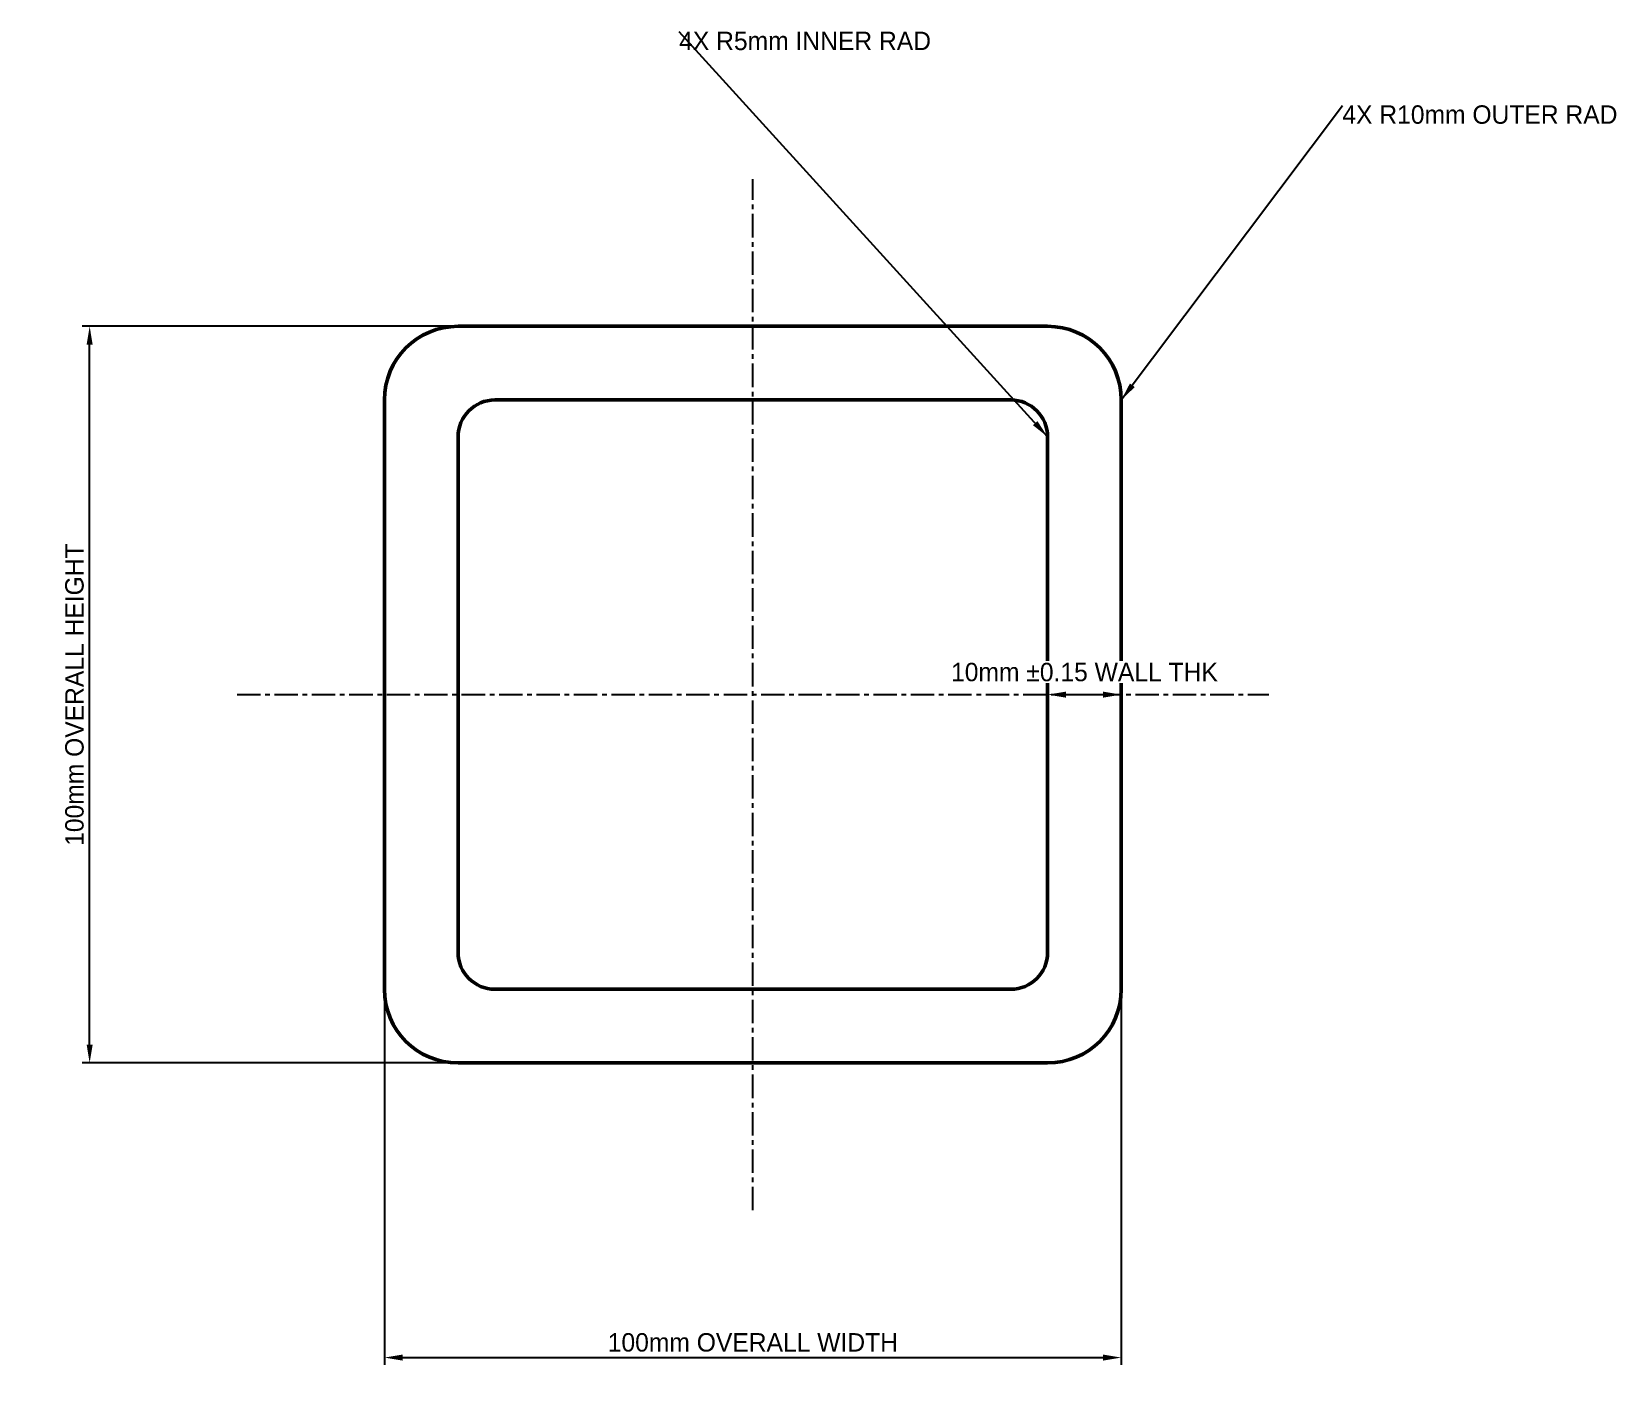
# Model space of a CAD drawing. Header units: metres. Extents: x 2 to 217, y 6 to 190.
import ezdxf

# ---------------------------------------------------------------- set-up
doc = ezdxf.new("R2010")
doc.units = ezdxf.units.M
doc.linetypes.add('CENTER', pattern=[5.08, 3.175, -0.635, 0.635, -0.635])
for name, color, linetype, lineweight in [('CENTERLINES', 7, 'CENTER', 25), ('DIMENSIONS', 7, 'Continuous', 25), ('GEOMETRY', 7, 'Continuous', 50)]:
    doc.layers.add(name, color=color, linetype=linetype, lineweight=lineweight)
doc.dimstyles.new('ENGINEERING_STYLE', dxfattribs={"dimtxt": 2.5, "dimasz": 2.5, "dimexe": 1, "dimexo": 1.5, "dimgap": 0.8, "dimtad": 1, "dimcen": 2.5, "dimazin": 3, "dimtfac": 1, "dimtmove": 0, "dimatfit": 3, "dimtfill": 1})

msp = doc.modelspace()

# ---------------------------------------------------------------- linework, layer by layer
at = {"layer": 'CENTERLINES'}
for p, q in [((100, 30), (100, 170)), ((30, 100), (170, 100))]:
    msp.add_line(p, q, dxfattribs=at)
at = {"layer": 'GEOMETRY'}
for p, q in [((60, 150), (140, 150)), ((50, 60), (50, 140)), ((65, 140), (135, 140)), ((150, 140), (150, 60)), ((60, 65), (60, 135)), ((140, 135), (140, 65)), ((135, 60), (65, 60)), ((140, 50), (60, 50))]:
    msp.add_line(p, q, dxfattribs=at)
for centre, radius, start, end in [((60, 140), 10, 90, 180), ((140, 140), 10, 0, 90), ((65, 135), 5, 90, 180), ((135, 135), 5, 0, 90), ((65, 65), 5, 180, 270), ((135, 65), 5, 270, 360), ((60, 60), 10, 180, 270), ((140, 60), 10, 270, 360)]:
    msp.add_arc(centre, radius, start, end, dxfattribs=at)

# ---------------------------------------------------------------- texts
at = {"layer": 'DIMENSIONS', "char_height": 2.5, "attachment_point": 1}
for s, insert in [('4X R5mm INNER RAD', (90, 190)), ('4X R10mm OUTER RAD', (180, 180))]:
    msp.add_mtext(s, dxfattribs=dict(at, insert=insert))

# ---------------------------------------------------------------- leaders
at = {"layer": 'DIMENSIONS'}
msp.add_leader([(150, 140), (180, 180)], dimstyle='ENGINEERING_STYLE', dxfattribs=at)

# ---------------------------------------------------------------- next in the draw order: dimensions: what is measured, and where the dimension line sits
msp.add_linear_dim(base=(50, 10), p1=(50, 100), p2=(150, 100), text='100mm OVERALL WIDTH', dimstyle='ENGINEERING_STYLE', dxfattribs=at).render()

# ---------------------------------------------------------------- next in the draw order: dimensions: what is measured, and where the dimension line sits
msp.add_linear_dim(base=(10, 50), p1=(100, 50), p2=(100, 150), angle=90, text='100mm OVERALL HEIGHT', dimstyle='ENGINEERING_STYLE', dxfattribs=at).render()
msp.add_linear_dim(base=(140, 100), p1=(140, 100), p2=(150, 100), text='10mm %%P0.15 WALL THK', dimstyle='ENGINEERING_STYLE', dxfattribs=at).render()

# ---------------------------------------------------------------- next in the draw order: leaders
msp.add_leader([(140, 135), (90, 190)], dimstyle='ENGINEERING_STYLE', dxfattribs=at)

doc.saveas('drawing.dxf')
